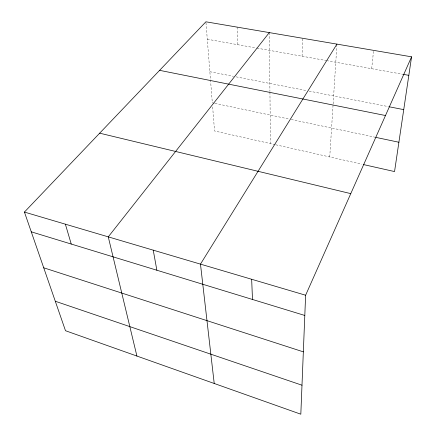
<?xml version="1.0" encoding="UTF-8"?>
<svg xmlns="http://www.w3.org/2000/svg" width="436" height="436" viewBox="0 0 436 436"><rect width="100%" height="100%" fill="white"/><g stroke="black" fill="none" stroke-linecap="round" stroke-linejoin="round"><path stroke-width="0.33" stroke-dasharray="2.18 1.64" d="M302.094 56.217L302.551 38.259M329.741 156.955L333.077 104.613M333.12 103.942L336.935 44.118M371.674 68.681L373.598 50.363M207.285 39.235L256.319 48.02M256.978 48.134L325.872 60.479M326.531 60.599L402.853 74.273M209.858 71.706L233.489 76.327M236.116 76.845L306.53 90.612M309.173 91.129L388.563 106.657M214.31 103.245L212.321 102.825L205.906 21.8M214.975 103.386L288.594 118.941M291.221 119.497L375.227 137.242M275.143 144.648L214.55 130.985L212.588 106.177M275.803 144.796L361.646 164.149M237.091 27.108L237.898 44.717M269.29 32.596L269.928 91.511M269.939 92.181L270.5 143.602"/><path stroke-width="0.65" d="M411.573 56.827L305.62 295.227L300.824 414.2L65.493 330.717L24.427 212.07L205.906 21.8L411.573 56.827L394.547 171.566L363.619 164.595M336.935 44.118L200.473 264.129L214.218 383.478M269.29 32.596L108.264 236.862L136.909 356.054M403.518 74.387L408.826 75.341M389.223 106.787L403.741 109.627M159.609 70.343L385.489 115.524M375.881 137.384L398.896 142.245M99.675 133.176L350.778 193.628M24.427 212.07L305.62 295.227M31.267 231.827L304.802 315.462M43.709 267.786L303.336 351.847M55.29 301.249L301.99 385.206M65.373 224.175L71.242 244.051M153.243 250.166L156.867 270.227M251.659 279.269L252.493 299.467"/></g></svg>
